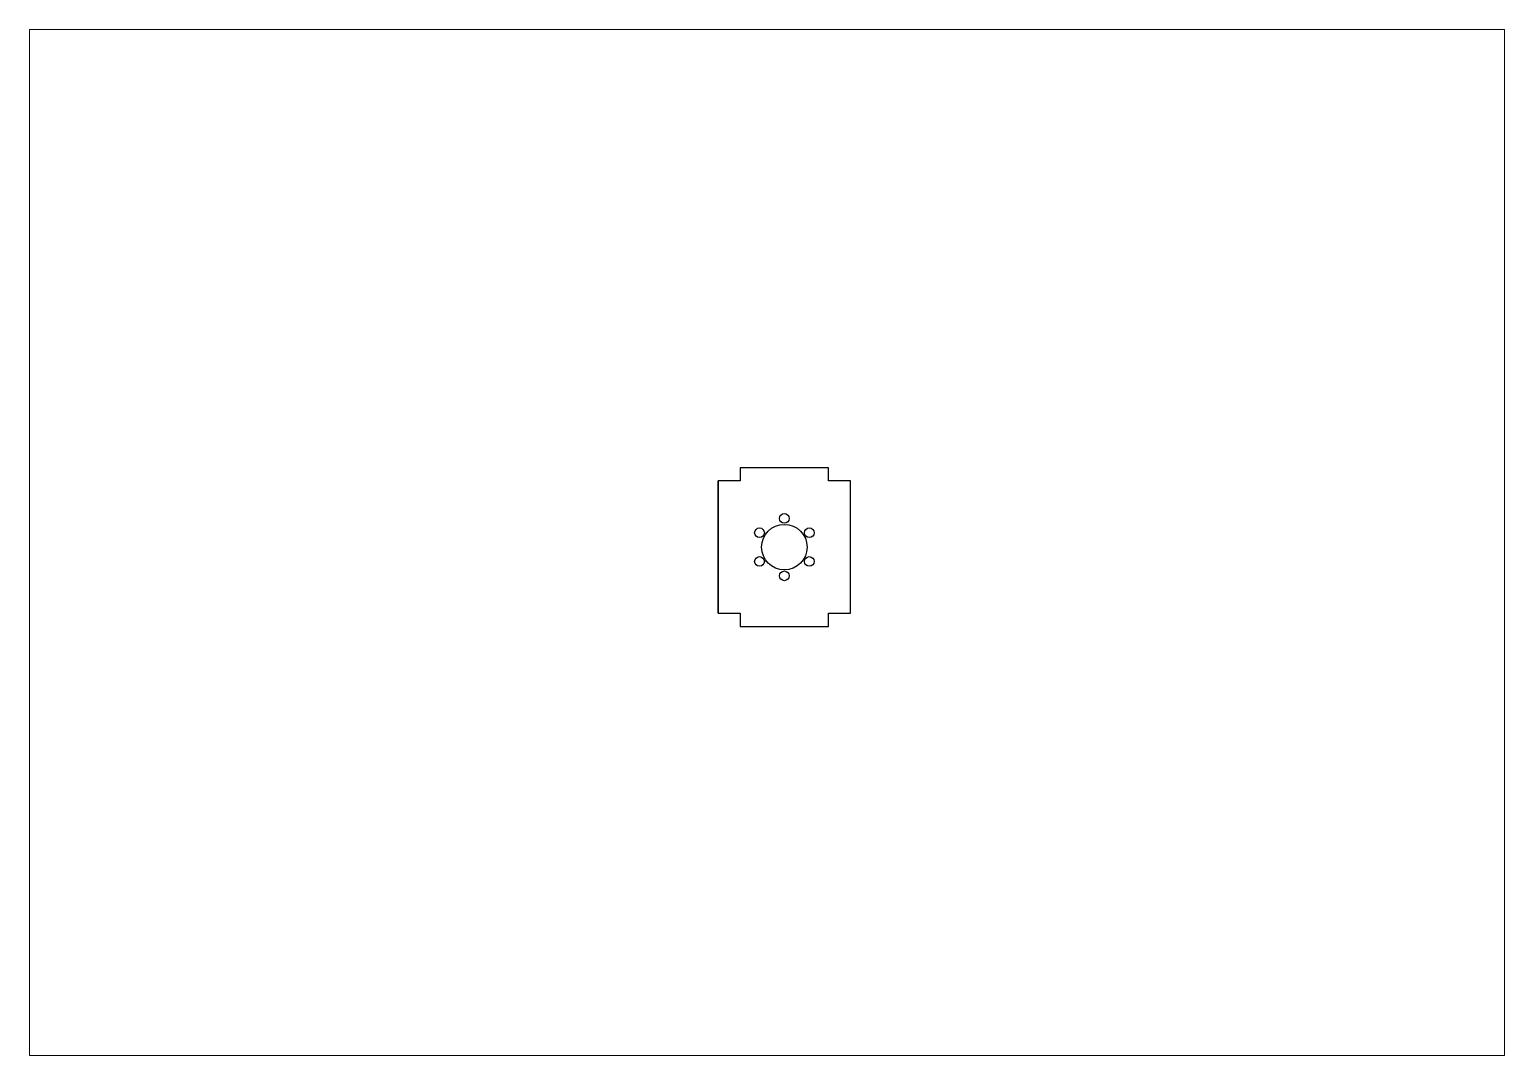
# Paper-space layout 'Layout1' of a CAD drawing. Header units: millimetres. Extents: x -46 to 288, y -13 to 219.
# The model-space entities are those that its viewports show. They can reach past a viewport. Long polylines and large blocks are cut down to what shows.
import ezdxf

# ---------------------------------------------------------------- set-up
doc = ezdxf.new("R2010")
doc.units = ezdxf.units.MM

msp = doc.modelspace()

# ---------------------------------------------------------------- linework, layer by layer
for points in [[(-20, -17.8), (-15, -17.8), (-15, -20.8), (5, -20.8), (5, -17.8), (10, -17.8), (10, 12.2), (5, 12.2), (5, 15.2), (-15, 15.2), (-15, 12.2), (-20, 12.2), (-20, -17.8), (-20, 12.2)], [(-20, -2.8), (-20, -17.8), (-15, -17.8), (-15, -20.8), (5, -20.8), (5, -17.8), (10, -17.8), (10, 12.2), (5, 12.2), (5, 15.2), (-15, 15.2), (-15, 12.2), (-20, 12.2), (-20, -17.8)]]:
    msp.add_lwpolyline(points)
msp.add_lwpolyline([(-15, -17.8), (-15, -20.8), (5, -20.8), (5, -17.8), (10, -17.8), (10, 12.2), (5, 12.2), (5, 15.2), (-15, 15.2), (-15, 12.2), (-20, 12.2), (-20, -17.8)], close=True)
for centre, radius in [((-5, 3.7), 1.1), ((-10.63, 0.45), 1.1), ((-5, -2.8), 5.15), ((0.63, 0.45), 1.1), ((-10.63, -6.05), 1.1), ((0.63, -6.05), 1.1), ((-5, -9.3), 1.1)]:
    msp.add_circle(centre, radius)

psp = doc.layouts.get("Layout1")

# ---------------------------------------------------------------- viewports
at = {"layer": '0'}
psp.add_viewport(center=(121.03, 103.13), size=(334.02, 232.527), view_center_point=(-8.94, -1.75), view_height=232.527, dxfattribs=at)

doc.saveas('drawing.dxf')
